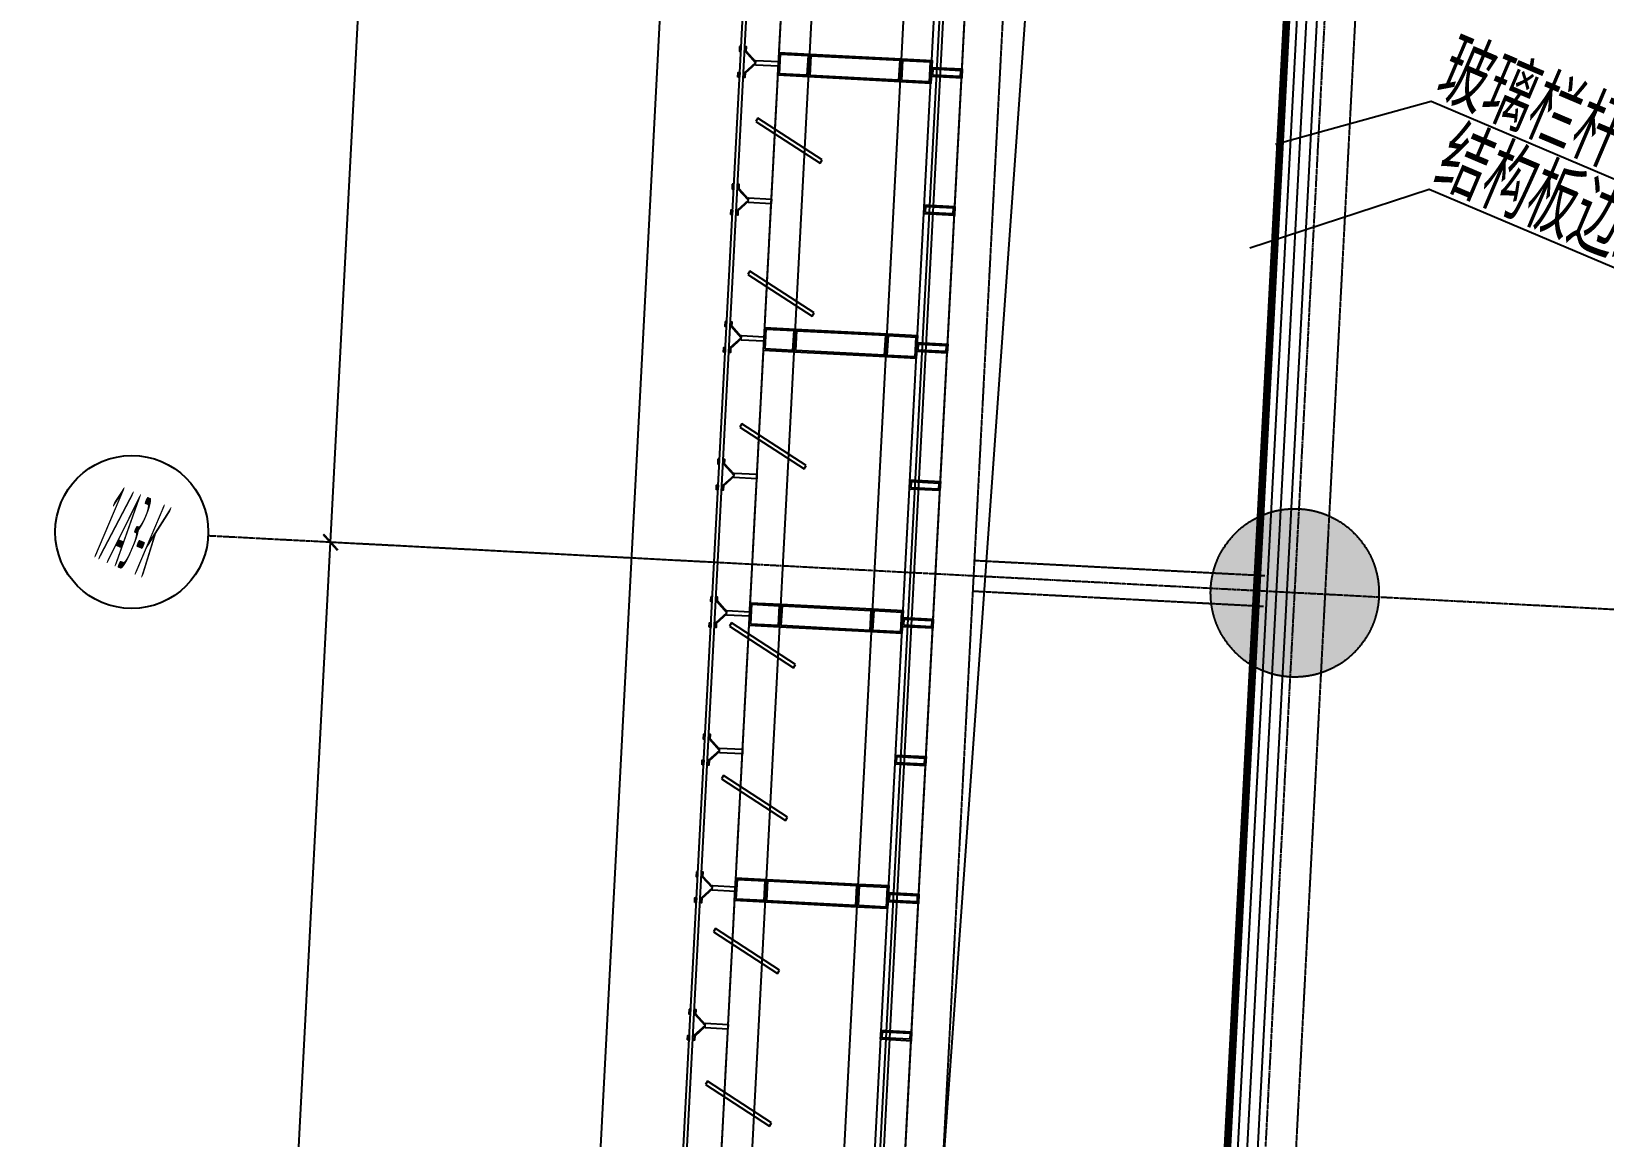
# Model space of a CAD drawing. Extents: x 11778731 to 12007717, y -6694179 to -6314888.
# Drawn here: x 11889920 to 11900194, y -6404362 to -6397141 of the extents above; entities that cross this region are included whole.
import ezdxf
from ezdxf.enums import TextEntityAlignment as Align
from ezdxf.xclip import XClip

# ---------------------------------------------------------------- set-up
doc = ezdxf.new("R2010")
doc.units = 0
doc.header["$LTSCALE"] = 10
doc.header["$MEASUREMENT"] = 0
doc.header["$XCLIPFRAME"] = 0
for name, pattern in [('A3-RG-axis-100$0$CENTER', [2, 1.25, -0.25, 0.25, -0.25]), ('A3-RI-5F$0$DASH', [0.35, 0.25, -0.1]), ('A3-RI-5F$0$DASHED2', [0.375, 0.25, -0.125])]:
    doc.linetypes.add(name, pattern=pattern)
for name, color, linetype in [('A3-RB-5F-100$0$A-DIMS-100', 1, 'Continuous'), ('A3-RG-axis-100$0$A-DIMS-100', 1, 'Continuous'), ('A3-RG-axis-100$0$A-GRID', 1, 'A3-RG-axis-100$0$CENTER'), ('A3-RG-axis-100$0$A-SYMB', 4, 'Continuous'), ('A3-RI-5F$0$A-DETAILS', 11, 'Continuous'), ('A3-RI-5F$0$A-FACD-ALUM', 30, 'Continuous'), ('A3-RI-5F$0$A-FLOR', 2, 'Continuous'), ('A3-RI-5F$0$A-GLAZ', 140, 'Continuous'), ('A3-RI-5F$0$A-STRS-HRAL', 80, 'Continuous'), ('A3-RI-5F$0$A-SYMB-VOID', 35, 'Continuous'), ('A3-RI-5F$0$A-WALL-FINI', 95, 'Continuous'), ('A3-RS-1F$0$A-HATH-GRAY', 8, 'Continuous'), ('A3-RS-1F$0$A-WALL', 7, 'Continuous'), ('A3-SYMB-5F-100$0$A-SYMB', 4, 'Continuous'), ('A3-SYMB-5F-100$0$A-SYMB-AREA', 4, 'Continuous'), ('A3-SYMB-5F-100$0$A-SYMB-NAME', 4, 'Continuous'), ('A3-SYMB-5F-100$0$A-SYMB-NAME-E', 4, 'Continuous')]:
    doc.layers.add(name, color=color, linetype=linetype)
doc.layers.add('A3-RI-5F$0$A-X-CHEK', color=6, linetype='A3-RI-5F$0$DASHED2', plot=False)
doc.styles.add('A3-RB-5F-100$0$XD2008', font='xd-hzs.shx', dxfattribs={"width": 0.7, "bigfont": 'xd-hztxt.shx'})
doc.styles.add('A3-RG-axis-100$0$ECADI', font='hzs.shx', dxfattribs={"width": 0.7, "bigfont": 'hztxt.shx'})
doc.styles.add('A3-RG-axis-100$0$XD2008', font='xd-hzs.shx', dxfattribs={"width": 0.7, "bigfont": 'xd-hztxt.shx'})
doc.styles.add('A3-SYMB-5F-100$0$ECADI', font='hzs.shx', dxfattribs={"width": 0.7, "bigfont": 'hztxt.shx'})
doc.dimstyles.new('A3-RB-5F-100$0$XD100$0', dxfattribs={"dimscale": 100, "dimtxt": 3.5, "dimasz": 2, "dimexe": 1, "dimexo": 2, "dimgap": 0.5, "dimtad": 1, "dimdec": 0, "dimdsep": 46, "dimtxsty": 'A3-RB-5F-100$0$XD2008', "dimblk1": 'A3-RB-5F-100$0$_ARCHTICK', "dimblk2": 'A3-RB-5F-100$0$_ARCHTICK', "dimsah": 1, "dimcen": 2.5, "dimclrt": 4, "dimaunit": 1, "dimadec": 0, "dimazin": 0, "dimtfac": 1, "dimtdec": 0, "dimtix": 1, "dimtmove": 0, "dimatfit": 3, "dimfxl": 0, "dimtolj": 1, "dimtzin": 0, "dimarcsym": 0})
doc.dimstyles.new('A3-RG-axis-100$0$XD100$0', dxfattribs={"dimscale": 100, "dimtxt": 3.5, "dimasz": 1, "dimexe": 1, "dimexo": 2, "dimgap": 0.5, "dimtad": 1, "dimdec": 0, "dimdsep": 46, "dimtxsty": 'A3-RG-axis-100$0$XD2008', "dimblk1": 'A3-RG-axis-100$0$_ARCHTICK', "dimblk2": 'A3-RG-axis-100$0$_ARCHTICK', "dimsah": 1, "dimcen": 2.5, "dimclrt": 4, "dimaunit": 1, "dimadec": 0, "dimazin": 0, "dimtfac": 1, "dimtdec": 0, "dimtix": 1, "dimtmove": 0, "dimatfit": 3, "dimfxl": 0, "dimtolj": 1, "dimtzin": 0, "dimarcsym": 0})

# ---------------------------------------------------------------- blocks, each defined once
blk = doc.blocks.new('A3-RI-5F$0$MRY-m_louver-vert-center - 4250h x 2500w x 500d - 25t - 1000 oc - -30 deg-1446859-3RD FLOOR PLAN')
at = {"layer": 'A3-RI-5F$0$A-FACD-ALUM'}
for p, q in [((-1522, -88), (-1772, -521)), ((-1750, -533), (-1500, -100)), ((-1500, -100), (-1522, -88)), ((-522, -88), (-772, -521)), ((-750, -533), (-500, -100)), ((-500, -100), (-522, -88)), ((478, -88), (228, -521)), ((250, -533), (500, -100)), ((500, -100), (478, -88)), ((1478, -88), (1228, -521)), ((1250, -533), (1500, -100)), ((1500, -100), (1478, -88)), ((-1772, -521), (-1750, -533)), ((-772, -521), (-750, -533)), ((228, -521), (250, -533)), ((1228, -521), (1250, -533))]:
    blk.add_line(p, q, dxfattribs=at)
blk = doc.blocks.new('A3-RI-5F')
at = {"layer": 'A3-RI-5F$0$A-DETAILS'}
for p, q in [((11894652, -6397346), (11894586, -6397272)), ((11894653, -6397339), (11894591, -6397270)), ((11894652, -6397346), (11894579, -6397412)), ((11894652, -6397353), (11894583, -6397414)), ((11894605, -6398244), (11894539, -6398171)), ((11894605, -6398237), (11894544, -6398169)), ((11894605, -6398244), (11894531, -6398311)), ((11894605, -6398251), (11894536, -6398313)), ((11894558, -6399143), (11894492, -6399070)), ((11894558, -6399136), (11894497, -6399068)), ((11894558, -6399143), (11894484, -6399209)), ((11894558, -6399150), (11894489, -6399212)), ((11894511, -6400042), (11894437, -6400108)), ((11894510, -6400049), (11894442, -6400110)), ((11894511, -6400042), (11894445, -6399968)), ((11894511, -6400035), (11894450, -6399967)), ((11894464, -6400941), (11894398, -6400867)), ((11894464, -6400934), (11894403, -6400865)), ((11894464, -6400941), (11894390, -6401007)), ((11894463, -6400948), (11894395, -6401009)), ((11894417, -6401839), (11894350, -6401766)), ((11894417, -6401832), (11894356, -6401764)), ((11894417, -6401839), (11894343, -6401906)), ((11894416, -6401846), (11894348, -6401908)), ((11894370, -6402738), (11894303, -6402665)), ((11894370, -6402731), (11894308, -6402663)), ((11894370, -6402738), (11894296, -6402804)), ((11894369, -6402745), (11894301, -6402807)), ((11894322, -6403637), (11894249, -6403703)), ((11894322, -6403644), (11894254, -6403706)), ((11894322, -6403637), (11894256, -6403563)), ((11894323, -6403630), (11894261, -6403562))]:
    blk.add_line(p, q, dxfattribs=at)
for points in [[(11894548, -6397240), (11894546, -6397270), (11894556, -6397270), (11894558, -6397240)], [(11894583, -6397242), (11894581, -6397272), (11894591, -6397272), (11894592, -6397242)], [(11894798, -6397428), (11894806, -6397279), (11895006, -6397289), (11894998, -6397439)], [(11894651, -6397361), (11894653, -6397331), (11894803, -6397338), (11894801, -6397368)], [(11894809, -6397419), (11894815, -6397289), (11894995, -6397298), (11894988, -6397428)], [(11894998, -6397439), (11895006, -6397289), (11895605, -6397320), (11895597, -6397470)], [(11895008, -6397429), (11895015, -6397300), (11895594, -6397330), (11895587, -6397460)], [(11895597, -6397470), (11895605, -6397320), (11895805, -6397331), (11895797, -6397481)], [(11895607, -6397461), (11895614, -6397331), (11895794, -6397340), (11895787, -6397470)], [(11895799, -6397436), (11895802, -6397376), (11896002, -6397386), (11895999, -6397446)], [(11895810, -6397426), (11895812, -6397386), (11895991, -6397396), (11895989, -6397436)], [(11894537, -6397440), (11894539, -6397410), (11894549, -6397410), (11894547, -6397440)], [(11894572, -6397442), (11894574, -6397412), (11894584, -6397412), (11894582, -6397442)], [(11894500, -6398139), (11894499, -6398169), (11894509, -6398169), (11894510, -6398139)], [(11894535, -6398141), (11894534, -6398171), (11894544, -6398171), (11894545, -6398141)], [(11894490, -6398338), (11894492, -6398308), (11894502, -6398309), (11894500, -6398339)], [(11894525, -6398340), (11894527, -6398310), (11894536, -6398311), (11894535, -6398341)], [(11894604, -6398259), (11894606, -6398229), (11894756, -6398237), (11894754, -6398267)], [(11895752, -6398334), (11895755, -6398275), (11895955, -6398285), (11895952, -6398345)], [(11895762, -6398325), (11895765, -6398285), (11895944, -6398295), (11895942, -6398334)], [(11894453, -6399037), (11894452, -6399067), (11894462, -6399068), (11894463, -6399038)], [(11894488, -6399039), (11894487, -6399069), (11894497, -6399070), (11894498, -6399040)], [(11894557, -6399158), (11894559, -6399128), (11894709, -6399136), (11894707, -6399166)], [(11894704, -6399226), (11894712, -6399076), (11894911, -6399087), (11894904, -6399236)], [(11894714, -6399216), (11894721, -6399087), (11894901, -6399096), (11894894, -6399226)], [(11894904, -6399236), (11894911, -6399087), (11895511, -6399118), (11895503, -6399268)], [(11894914, -6399227), (11894921, -6399097), (11895500, -6399127), (11895493, -6399257)], [(11895503, -6399268), (11895511, -6399118), (11895710, -6399128), (11895702, -6399278)], [(11895513, -6399258), (11895520, -6399128), (11895700, -6399138), (11895693, -6399268)], [(11894443, -6399237), (11894444, -6399207), (11894454, -6399208), (11894453, -6399238)], [(11894478, -6399239), (11894479, -6399209), (11894489, -6399210), (11894488, -6399240)], [(11895705, -6399233), (11895708, -6399173), (11895908, -6399184), (11895905, -6399244)], [(11895715, -6399224), (11895717, -6399184), (11895897, -6399193), (11895895, -6399233)], [(11894406, -6399936), (11894405, -6399966), (11894415, -6399967), (11894416, -6399937)], [(11894441, -6399938), (11894440, -6399968), (11894450, -6399969), (11894451, -6399939)], [(11894510, -6400057), (11894512, -6400027), (11894661, -6400035), (11894660, -6400065)], [(11894396, -6400136), (11894397, -6400106), (11894407, -6400107), (11894406, -6400137)], [(11894431, -6400138), (11894432, -6400108), (11894442, -6400108), (11894441, -6400138)], [(11895658, -6400132), (11895661, -6400072), (11895861, -6400083), (11895857, -6400142)], [(11895668, -6400123), (11895670, -6400083), (11895850, -6400092), (11895848, -6400132)], [(11894359, -6400835), (11894358, -6400865), (11894368, -6400866), (11894369, -6400836)], [(11894394, -6400837), (11894393, -6400867), (11894403, -6400867), (11894404, -6400837)], [(11894610, -6401023), (11894617, -6400874), (11894817, -6400884), (11894809, -6401034)], [(11894463, -6400956), (11894465, -6400926), (11894614, -6400934), (11894613, -6400963)], [(11894620, -6401014), (11894627, -6400884), (11894807, -6400894), (11894800, -6401023)], [(11894809, -6401034), (11894817, -6400884), (11895416, -6400915), (11895409, -6401065)], [(11894820, -6401024), (11894827, -6400895), (11895406, -6400925), (11895399, -6401055)], [(11895409, -6401065), (11895416, -6400915), (11895616, -6400926), (11895608, -6401076)], [(11895419, -6401056), (11895426, -6400926), (11895606, -6400935), (11895599, -6401065)], [(11895611, -6401031), (11895614, -6400971), (11895813, -6400981), (11895810, -6401041)], [(11895621, -6401021), (11895623, -6400981), (11895803, -6400991), (11895801, -6401031)], [(11894349, -6401035), (11894350, -6401005), (11894360, -6401005), (11894359, -6401035)], [(11894384, -6401037), (11894385, -6401007), (11894395, -6401007), (11894394, -6401037)], [(11894312, -6401734), (11894310, -6401764), (11894320, -6401764), (11894322, -6401734)], [(11894347, -6401736), (11894345, -6401766), (11894355, -6401766), (11894357, -6401736)], [(11894302, -6401934), (11894303, -6401904), (11894313, -6401904), (11894312, -6401934)], [(11894337, -6401935), (11894338, -6401905), (11894348, -6401906), (11894347, -6401936)], [(11894416, -6401854), (11894417, -6401824), (11894567, -6401832), (11894566, -6401862)], [(11895564, -6401930), (11895567, -6401870), (11895766, -6401880), (11895763, -6401940)], [(11895574, -6401920), (11895576, -6401880), (11895756, -6401890), (11895754, -6401930)], [(11894265, -6402633), (11894263, -6402663), (11894273, -6402663), (11894275, -6402633)], [(11894300, -6402634), (11894298, -6402664), (11894308, -6402665), (11894310, -6402635)], [(11894369, -6402753), (11894370, -6402723), (11894520, -6402731), (11894519, -6402761)], [(11894515, -6402821), (11894523, -6402671), (11894723, -6402682), (11894715, -6402831)], [(11894526, -6402811), (11894533, -6402682), (11894712, -6402691), (11894706, -6402821)], [(11894715, -6402831), (11894723, -6402682), (11895322, -6402713), (11895314, -6402863)], [(11894726, -6402822), (11894732, -6402692), (11895312, -6402722), (11895305, -6402852)], [(11895314, -6402863), (11895322, -6402713), (11895522, -6402723), (11895514, -6402873)], [(11895325, -6402853), (11895332, -6402724), (11895511, -6402733), (11895505, -6402863)], [(11894254, -6402832), (11894256, -6402802), (11894266, -6402803), (11894264, -6402833)], [(11894289, -6402834), (11894291, -6402804), (11894301, -6402805), (11894299, -6402835)], [(11895516, -6402828), (11895520, -6402768), (11895719, -6402779), (11895716, -6402839)], [(11895527, -6402819), (11895529, -6402779), (11895709, -6402788), (11895707, -6402828)], [(11894218, -6403531), (11894216, -6403561), (11894226, -6403562), (11894228, -6403532)], [(11894253, -6403533), (11894251, -6403563), (11894261, -6403564), (11894263, -6403534)], [(11894322, -6403652), (11894323, -6403622), (11894473, -6403630), (11894471, -6403660)], [(11894207, -6403731), (11894209, -6403701), (11894219, -6403702), (11894217, -6403732)], [(11894242, -6403733), (11894244, -6403703), (11894254, -6403703), (11894252, -6403733)], [(11895469, -6403727), (11895472, -6403667), (11895672, -6403678), (11895669, -6403738)], [(11895480, -6403718), (11895482, -6403678), (11895662, -6403687), (11895660, -6403727)]]:
    blk.add_lwpolyline(points, close=True, dxfattribs=at)
at = {"layer": 'A3-RI-5F$0$A-FLOR', "linetype": 'A3-RI-5F$0$DASH', "const_width": 50}
blk.add_lwpolyline([(11897637, -6393080), (11898125, -6393287), (11898323, -6393228), (11896986, -6418742), (11920412, -6428686), (11921780, -6425464), (11976706, -6448779), (11984755, -6429817), (11972559, -6424640), (11986356, -6392136)], dxfattribs=at)
at = {"layer": 'A3-RI-5F$0$A-GLAZ'}
for p, q in [((11893427, -6418807), (11894806, -6392498)), ((11893453, -6418791), (11894830, -6392516)), ((11894758, -6417976), (11896053, -6393263)), ((11894783, -6417960), (11896077, -6393278))]:
    blk.add_line(p, q, dxfattribs=at)
at = {"layer": 'A3-RI-5F$0$A-STRS-HRAL'}
for points in [[(11897054, -6418771), (11898395, -6393179)], [(11897113, -6418796), (11898454, -6393204)]]:
    blk.add_lwpolyline(points, dxfattribs=at)
at = {"layer": 'A3-RI-5F$0$A-SYMB-VOID'}
blk.add_lwpolyline([(11894928, -6417869), (11896627, -6394078), (11897730, -6393120)], dxfattribs=at)
at = {"layer": 'A3-RI-5F$0$A-WALL-FINI'}
for p, q in [((11893686, -6418645), (11895048, -6392650)), ((11893893, -6418516), (11895243, -6392768)), ((11894514, -6418128), (11895825, -6393124)), ((11894721, -6417998), (11896019, -6393242)), ((11894928, -6417869), (11896215, -6393315))]:
    blk.add_line(p, q, dxfattribs=at)
for points in [[(11896986, -6418742), (11898327, -6393150)], [(11897181, -6418825), (11898523, -6393233)]]:
    blk.add_lwpolyline(points, dxfattribs=at)
at = {"layer": 'A3-RI-5F$0$A-X-CHEK'}
for p, q in [((11896999, -6418495), (11898377, -6392195)), ((11897440, -6418664), (11898826, -6392219)), ((11894930, -6417834), (11896199, -6393622)), ((11895187, -6417707), (11896441, -6393775)), ((11897981, -6400699), (11896084, -6400600)), ((11897971, -6400899), (11896073, -6400800))]:
    blk.add_line(p, q, dxfattribs=at)
at = {"layer": 'A3-RI-5F$0$A-FACD-ALUM', "rotation": 86.99999999865307}
for p in [(11894541, -6398203), (11894316, -6402498)]:
    blk.add_blockref('A3-RI-5F$0$MRY-m_louver-vert-center - 4250h x 2500w x 500d - 25t - 1000 oc - -30 deg-1446859-3RD FLOOR PLAN', p, dxfattribs=at)
blk = doc.blocks.new('A3-RG-axis-100$0$_ARCHTICK')
at = {"color": 0, "linetype": 'ByBlock', "const_width": 0.15}
blk.add_lwpolyline([(-0.5, -0.5), (0.5, 0.5)], dxfattribs=at)
blk = doc.blocks.new('*D235')
at = {"layer": 'A3-RG-axis-100$0$A-DIMS-100', "color": 0, "lineweight": -2}
for p, q in [((11891874, -6400479), (11892319, -6391978)), ((11896670, -6392206), (11892219, -6391972)), ((11894431, -6400613), (11891774, -6400474))]:
    blk.add_line(p, q, dxfattribs=at)
at = {"layer": 'Defpoints', "color": 0}
for p in [(11892319, -6391978), (11896869, -6392216), (11894631, -6400624)]:
    blk.add_point(p, dxfattribs=at)
at = {"layer": 'A3-RG-axis-100$0$A-DIMS-100', "color": 0, "lineweight": -2, "xscale": 100, "yscale": 100, "zscale": 100}
for p, rotation in [((11892319, -6391978), 86.99999999989261), ((11891874, -6400479), 266.9999999998926)]:
    blk.add_blockref('A3-RG-axis-100$0$_ARCHTICK', p, dxfattribs=dict(at, rotation=rotation))
at = {"layer": 'A3-RG-axis-100$0$A-DIMS-100', "color": 4, "insert": (11891872, -6396217), "char_height": 350, "attachment_point": 5, "rotation": 87, "style": 'A3-RG-axis-100$0$XD2008'}
blk.add_mtext('\\A1;8513', dxfattribs=at)
blk = doc.blocks.new('A3-RG-axis-100$0$ECADI-TAG-GRID')
at = {"color": 13}
blk.add_circle((0, 0), 5, dxfattribs=at)
at = {"style": 'A3-RG-axis-100$0$XD2008', "width": 0.7}
blk.add_attdef('GRID', text='', height=5, dxfattribs=at).set_placement((0, 0), align=Align.MIDDLE)
blk = doc.blocks.new('*D247')
at = {"layer": 'A3-RG-axis-100$0$A-DIMS-100', "color": 0, "lineweight": -2}
for p, q in [((11891428, -6408981), (11891874, -6400479)), ((11893932, -6400587), (11891774, -6400474)), ((11893486, -6409089), (11891328, -6408976))]:
    blk.add_line(p, q, dxfattribs=at)
at = {"layer": 'Defpoints', "color": 0}
for p in [(11891874, -6400479), (11894131, -6400598), (11893686, -6409100)]:
    blk.add_point(p, dxfattribs=at)
at = {"layer": 'A3-RG-axis-100$0$A-DIMS-100', "color": 0, "lineweight": -2, "xscale": 100, "yscale": 100, "zscale": 100}
for p, rotation in [((11891874, -6400479), 87.00005815433344), ((11891428, -6408981), 267.0000581543334)]:
    blk.add_blockref('A3-RG-axis-100$0$_ARCHTICK', p, dxfattribs=dict(at, rotation=rotation))
at = {"layer": 'A3-RG-axis-100$0$A-DIMS-100', "color": 4, "insert": (11891426, -6404719), "char_height": 350, "attachment_point": 5, "rotation": 87.0001, "style": 'A3-RG-axis-100$0$XD2008'}
blk.add_mtext('\\A1;8513', dxfattribs=at)
blk = doc.blocks.new('A3-SYMB-5F-100$0$ECADI-TAG-ROOM')
at = {"layer": 'A3-SYMB-5F-100$0$A-SYMB-AREA', "style": 'A3-SYMB-5F-100$0$ECADI', "width": 0.7}
blk.add_attdef('340M2', text='', height=2.5, dxfattribs=at).set_placement((7.17, -1.75), align=Align.MIDDLE_LEFT)
at = {"layer": 'A3-SYMB-5F-100$0$A-SYMB-NAME', "style": 'A3-SYMB-5F-100$0$ECADI', "width": 0.7}
blk.add_attdef('CHINESENAME', (-5.13, 0.09), '', height=4.5, dxfattribs=at)
at = {"layer": 'A3-SYMB-5F-100$0$A-SYMB-NAME-E', "style": 'A3-SYMB-5F-100$0$ECADI', "width": 0.7}
for tag, p in [('ENGLISHHIGH', (-5.13, 8.04)), ('ENGLISHLOW', (-5.13, 4.84))]:
    blk.add_attdef(tag, p, '', height=2.5, dxfattribs=at)
blk = doc.blocks.new('A3-SYMB-5F-100')
at = {"layer": 'A3-SYMB-5F-100$0$A-SYMB'}
for points in [[(11898049, -6397877), (11899066, -6397597), (11901759, -6398740)], [(11897883, -6398555), (11899055, -6398171), (11900789, -6398907)]]:
    blk.add_lwpolyline(points, dxfattribs=at)
ref = blk.add_blockref('A3-SYMB-5F-100$0$ECADI-TAG-ROOM', (11900288, -6398030), dxfattribs=dict(at, xscale=-99.99999999989046, yscale=100.0000000001164, rotation=337.0000000003391))
ref.add_attrib('CHINESENAME', '玻璃栏杆，高1100', (11899068, -6397572), dxfattribs={"height": 450, "rotation": 337, "style": 'A3-SYMB-5F-100$0$ECADI', "width": 0.7})
ref = blk.add_blockref('A3-SYMB-5F-100$0$ECADI-TAG-ROOM', (11900277, -6398604), dxfattribs=dict(at, xscale=-99.99999999989046, yscale=100.0000000001164, rotation=337.0000000003391))
ref.add_attrib('CHINESENAME', '结构板边缘线', (11899057, -6398146), dxfattribs={"height": 450, "rotation": 337, "style": 'A3-SYMB-5F-100$0$ECADI', "width": 0.7})
blk = doc.blocks.new('A3-RS-1F')
at = {"layer": 'A3-RS-1F$0$A-HATH-GRAY'}
h = blk.add_hatch(color=256, dxfattribs=at)
edge = h.paths.add_edge_path()
edge.add_arc((11898176, -6400810), 550, 0, 360)
at = {"layer": 'A3-RS-1F$0$A-WALL'}
blk.add_circle((11898176, -6400810), 550, dxfattribs=at)
blk = doc.blocks.new('A3-RB-5F-100$0$_ARCHTICK')
at = {"color": 0, "linetype": 'ByBlock', "const_width": 0.15}
blk.add_lwpolyline([(-0.5, -0.5), (0.5, 0.5)], dxfattribs=at)
blk = doc.blocks.new('*D428')
at = {"layer": 'A3-RB-5F-100$0$A-DIMS-100', "color": 0, "lineweight": -2}
for p, q in [((11892931, -6417984), (11894250, -6392818)), ((11894688, -6392841), (11894150, -6392813)), ((11893369, -6418007), (11892831, -6417979))]:
    blk.add_line(p, q, dxfattribs=at)
at = {"layer": 'Defpoints', "color": 0}
for p in [(11894250, -6392818), (11894888, -6392852), (11893569, -6418017)]:
    blk.add_point(p, dxfattribs=at)
at = {"layer": 'A3-RB-5F-100$0$A-DIMS-100', "color": 0, "lineweight": -2, "xscale": 200, "yscale": 200, "zscale": 200}
for p, rotation in [((11894250, -6392818), 86.99999999865629), ((11892931, -6417984), 266.9999999986563)]:
    blk.add_blockref('A3-RB-5F-100$0$_ARCHTICK', p, dxfattribs=dict(at, rotation=rotation))
at = {"layer": 'A3-RB-5F-100$0$A-DIMS-100', "color": 4, "insert": (11893366, -6405389), "char_height": 350, "attachment_point": 5, "rotation": 87, "style": 'A3-RB-5F-100$0$XD2008'}
blk.add_mtext('\\A1;900X28=25200', dxfattribs=at)
blk = doc.blocks.new('*D476')
at = {"layer": 'A3-RB-5F-100$0$A-DIMS-100', "color": 0, "lineweight": -2}
for p, q in [((11892931, -6417984), (11894250, -6392818)), ((11894688, -6392841), (11894150, -6392813)), ((11893369, -6418007), (11892831, -6417979))]:
    blk.add_line(p, q, dxfattribs=at)
at = {"layer": 'Defpoints', "color": 0}
for p in [(11894250, -6392818), (11894888, -6392852), (11893569, -6418017)]:
    blk.add_point(p, dxfattribs=at)
at = {"layer": 'A3-RB-5F-100$0$A-DIMS-100', "color": 0, "lineweight": -2, "xscale": 200, "yscale": 200, "zscale": 200}
for p, rotation in [((11894250, -6392818), 86.99999999865629), ((11892931, -6417984), 266.9999999986563)]:
    blk.add_blockref('A3-RB-5F-100$0$_ARCHTICK', p, dxfattribs=dict(at, rotation=rotation))
at = {"layer": 'A3-RB-5F-100$0$A-DIMS-100', "color": 4, "insert": (11893366, -6405389), "char_height": 350, "attachment_point": 5, "rotation": 87, "style": 'A3-RB-5F-100$0$XD2008'}
blk.add_mtext('\\A1;900X28=25200', dxfattribs=at)
blk = doc.blocks.new('A3-RG-axis-100')
at = {"layer": 'A3-RG-axis-100$0$A-GRID'}
for p, q in [((11893449.6, -6423158.3), (11896491.4, -6365116.8)), ((11896925.9, -6424656.2), (11900036.5, -6365302.6)), ((11907163.1, -6401280.7), (11891074.7, -6400437.6))]:
    blk.add_line(p, q, dxfattribs=at)
at = {"layer": 'A3-RG-axis-100$0$A-SYMB'}
ref = blk.add_blockref('A3-RG-axis-100$0$ECADI-TAG-GRID', (11890575.3, -6400412), dxfattribs=dict(at, xscale=99.99999999999999, yscale=99.99999999999999, zscale=100, rotation=336.9999999998927))
ref.add_attrib('GRID', '1/A3-K', dxfattribs={"layer": '0', "height": 500, "rotation": 337, "style": 'A3-RG-axis-100$0$ECADI', "width": 0.2}).set_placement((11890575.3, -6400412), align=Align.MIDDLE)
at = {"layer": 'A3-RG-axis-100$0$A-DIMS-100'}
dim = blk.add_linear_dim(base=(11892319.1, -6391977.7), p1=(11894630.6, -6400623.9), p2=(11896869.3, -6392216.2), angle=87, dimstyle='A3-RG-axis-100$0$XD100$0', override={"dimasz": 1}, dxfattribs=at)
dim.commit()
dim.dimension.update_dxf_attribs({"geometry": '*D235', "text_midpoint": (11891871.6, -6396216.8)})
dim = blk.add_aligned_dim(p1=(11893685.7, -6409099.6), p2=(11894131.3, -6400597.8), distance=2260.8, text='8513', dimstyle='A3-RG-axis-100$0$XD100$0', override={"dimasz": 1}, dxfattribs=at)
dim.commit()
dim.dimension.update_dxf_attribs({"geometry": '*D247', "text_midpoint": (11891426.1, -6404718.6)})
blk = doc.blocks.new('A3-RB-5F-100')
at = {"layer": 'A3-RB-5F-100$0$A-DIMS-100'}
for picture in ['*D428', '*D476']:
    dim = blk.add_aligned_dim(p1=(11893568.8, -6418017.2), p2=(11894887.7, -6392851.7), distance=638.8, text='900X28=25200', dimstyle='A3-RB-5F-100$0$XD100$0', dxfattribs=at)
    dim.commit()
    dim.dimension.update_dxf_attribs({"geometry": picture, "text_midpoint": (11893365.7, -6405389.3)})

msp = doc.modelspace()

# ---------------------------------------------------------------- block references
for name in ['A3-RI-5F', 'A3-RB-5F-100', 'A3-RG-axis-100', 'A3-SYMB-5F-100']:
    msp.add_blockref(name, (0, 0))
ref = msp.add_blockref('A3-RS-1F', (0, 0))
XClip(ref).set_block_clipping_path([(11889357.2540208902, -6419160.0659107883), (11910185.3192560691, -6426457.2118252832), (11927068.6119189896, -6433453.578039011), (11979134.5699833296, -6452657.9184868541), (12009188.7333128508, -6389730.3223040896), (11892617.6820170097, -6360484.8154213969), (11881387.5678784791, -6407421.677106794)])

doc.saveas('drawing.dxf')
